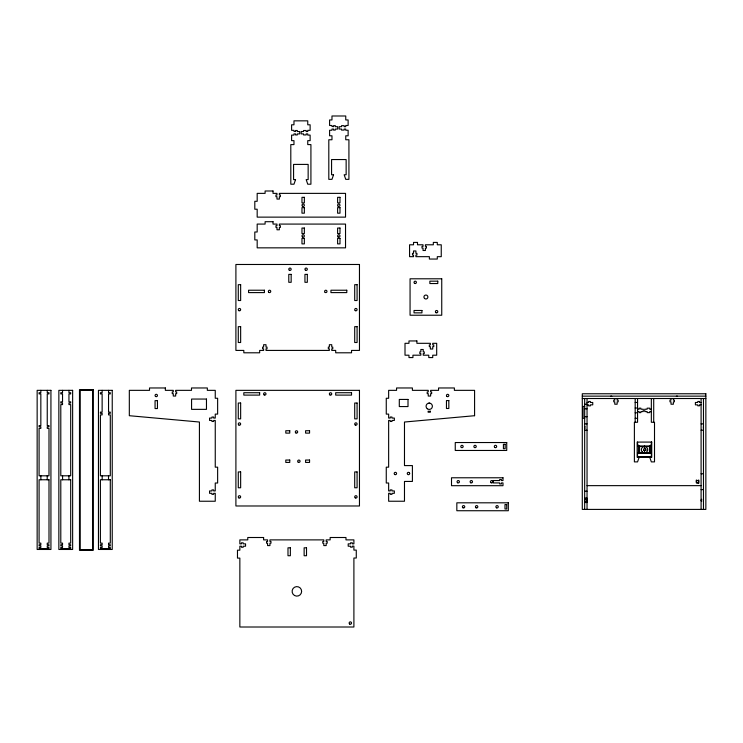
<?xml version="1.0" encoding="UTF-8"?>
<svg xmlns="http://www.w3.org/2000/svg" width="743" height="743" viewBox="0 0 743 743"><rect width="100%" height="100%" fill="white"/><g stroke="black" fill="none" stroke-linecap="round" stroke-linejoin="round"><path stroke-width="1.11" d="M639.138 457.289L637.559 461.886L634.392 461.886L634.392 422.275L637.559 422.275L637.559 398.517M429.668 403.133L428.841 403.133M582.289 396.14L705.85 396.14M582.289 398.517L705.85 398.517M587.044 402.474L588.623 402.474L588.623 401.452L590.369 401.452L590.369 402.474L592.747 402.474L592.747 404.851L590.369 404.851L590.369 405.882L588.623 405.882L588.623 404.851L587.044 404.851M635.181 402.474L637.559 402.474M701.095 402.474L699.516 402.474L699.516 401.452L697.77 401.452L697.77 402.474L695.392 402.474L695.392 404.851L697.77 404.851L697.77 405.808L699.516 405.808L699.516 404.777L701.095 404.777M584.667 404.22L587.044 404.22M584.667 406.44L583.079 406.44L583.079 418.318L584.667 418.318M635.181 408.018L637.559 408.018M584.667 408.817L587.044 408.817M651.342 409.207L649.754 409.207L649.754 408.176L647.144 408.176L647.144 409.207L644.766 409.207L644.766 411.585L647.144 411.585L647.144 412.616L649.754 412.616L649.754 411.585L651.342 411.585M637.559 411.585L639.138 411.585L639.138 412.616L640.884 412.616L640.884 411.585L643.262 411.585L643.262 409.207L640.884 409.207L640.884 408.176L639.138 408.176L639.138 409.207L637.559 408.984M635.181 412.774L637.559 412.774M584.667 416.739L587.044 416.739M635.181 418.318L637.559 418.318M584.667 423.881L587.044 423.881M701.095 423.881L703.472 423.881M584.667 430.197L587.044 430.197M701.095 430.197L703.472 430.197M639.574 446.478L649.475 446.478M639.574 452.896L649.475 452.896M638.265 456.574L650.627 456.574M701.095 473.765L703.472 473.765M696.349 480.498L698.717 480.498M698.717 482.876L696.349 482.876L696.349 479.987M587.044 485.643L701.095 485.643M701.095 489.6L703.472 489.6M584.667 491.188L587.044 491.188M584.667 498.079L587.044 498.079M584.667 499.11L587.044 499.11M584.667 501.488L587.044 501.488M584.667 502.519L587.044 502.519M649.754 457.289L651.342 461.886L654.509 461.886L654.509 422.275L651.342 422.275L651.342 398.517M409.588 473.207L409.634 473.514A1.189 1.189 0 0 1 407.851 474.536A1.189 1.189 0 0 1 407.851 472.483A1.189 1.189 0 0 1 409.634 473.514M703.472 398.517L703.472 509.41M701.095 398.517L701.095 509.41M698.717 479.987L698.717 483.377M673.372 398.517L673.372 400.106L674.403 400.106L674.403 401.842L673.372 401.842L673.372 404.22L671.003 404.22L671.003 401.842L669.972 401.842L669.972 400.106L671.003 400.106L671.003 398.517M653.71 398.517L653.71 422.275M651.342 442.085L651.342 446.041L637.559 446.041L637.559 442.085M651.342 457.289L651.342 453.332L637.559 453.332L637.559 457.289M650.627 445.094L650.627 453.128M649.475 445.837L649.475 453.536M644.525 445.726L644.525 448.698M644.525 450.667L644.525 452.654M639.574 445.837L639.574 453.536M638.423 445.094L638.423 453.128M635.181 398.517L635.181 422.275M617.136 398.517L617.136 400.106L618.167 400.106L618.167 401.842L617.136 401.842L617.136 404.22L614.767 404.22L614.767 401.842L613.737 401.842L613.737 400.106L614.767 400.106L614.767 398.517M587.044 398.517L587.044 509.41M584.667 398.517L584.667 509.41M108.552 390.344L108.552 392.722L110.298 392.722L110.298 393.911L108.552 393.911L108.552 412.124L110.298 412.124L110.298 413.312L108.552 413.312L108.552 414.9L110.298 414.9L110.298 475.808L100.398 475.808L100.398 414.9L102.135 414.9L102.135 413.312L100.398 413.312L100.398 412.124L102.135 412.124L102.135 393.911L100.398 393.911L100.398 392.722L102.135 392.722L102.135 390.344M108.515 475.808L108.515 479.764M106.333 548.678L106.333 549.467M104.364 548.678L104.364 549.467M102.181 475.808L102.181 479.764M68.95 390.344L68.95 392.722L70.696 392.722L70.696 393.911L68.95 393.911L68.95 401.833L70.696 401.833L70.696 403.022L68.95 403.022L68.95 404.601L70.696 404.601L70.696 475.808L60.796 475.808L60.796 404.601L62.533 404.601L62.533 403.022L60.796 403.022L60.796 401.833L62.533 401.833L62.533 393.911L60.796 393.911L60.796 392.722L62.533 392.722L62.533 390.344M68.913 475.808L68.913 479.764M66.731 548.678L66.731 549.467M64.752 548.678L64.752 549.467M62.579 475.808L62.579 479.764M47.246 390.344L47.246 392.722L48.992 392.722L48.992 393.911L47.246 393.911L47.246 425.59L48.992 425.59L48.992 426.779L47.246 426.779L47.246 428.367L48.992 428.367L48.992 475.808L39.091 475.808L39.091 428.367L40.837 428.367L40.837 426.779L39.091 426.779L39.091 425.59L40.837 425.59L40.837 393.911L39.091 393.911L39.091 392.722L40.837 392.722L40.837 390.344M47.208 475.808L47.208 479.764M45.026 548.678L45.026 549.467M43.057 548.678L43.057 549.467M40.874 475.808L40.874 479.764M645.063 448.289A1.978 1.978 0 0 1 645.983 450.518M586.691 499.454A1.189 1.189 0 0 1 586.691 501.135M585.01 501.135A1.189 1.189 0 0 1 585.01 499.454M585.01 428.265A1.189 1.189 0 0 1 585.01 426.584M610.607 396.298A1.189 1.189 0 0 1 611.795 396.298M676.344 396.298A1.189 1.189 0 0 1 677.532 396.298M703.315 426.835A1.189 1.189 0 0 1 703.315 428.024M703.315 499.705A1.189 1.189 0 0 1 703.315 500.893M701.689 501.33A1.189 1.189 0 0 1 701.689 499.268M295.556 179.611L293.968 184.208L290.801 184.208L290.801 144.597L293.968 144.597L293.968 140.641L291.6 140.641L291.6 135.096L293.968 135.096L293.968 133.907L295.556 133.907L295.556 134.938L297.302 134.938L297.302 133.907L299.67 133.907L299.67 131.53L297.302 131.53L297.302 130.499L295.556 130.499L295.556 131.53L293.968 131.307L293.968 130.341L291.6 130.341L291.6 124.796L293.968 124.796L293.968 120.84L307.751 120.84L307.751 124.796L310.128 124.796L310.128 130.341L307.751 130.341L307.751 131.53L306.172 131.53L306.172 130.499L303.553 130.499L303.553 131.53L301.184 131.53L301.184 133.907L303.553 133.907L303.553 134.938L306.172 134.938L306.172 133.907L307.751 133.907L307.751 135.096L310.128 135.096L310.128 140.641L307.751 140.641L307.751 144.597L310.918 144.597L310.918 184.208L307.751 184.208L306.172 179.611L308.15 179.611L308.15 164.407L293.578 164.407L293.578 179.611L295.556 179.611M333.551 174.763L331.972 179.351L328.805 179.351L328.805 139.749L331.972 139.749L331.972 135.793L329.595 135.793L329.595 130.248L331.972 130.248L331.972 129.059L333.551 129.059L333.551 130.09L335.297 130.09L335.297 129.059L337.675 129.059L337.675 126.681L335.297 126.681L335.297 125.651L333.551 125.651L333.551 126.681L331.972 126.459L331.972 125.493L329.595 125.493L329.595 119.948L331.972 119.948L331.972 115.992L345.755 115.992L345.755 119.948L348.123 119.948L348.123 125.493L345.755 125.493L345.755 126.681L344.167 126.681L344.167 125.651L341.557 125.651L341.557 126.681L339.179 126.681L339.179 129.059L341.557 129.059L341.557 130.09L344.167 130.09L344.167 129.059L345.755 129.059L345.755 130.248L348.123 130.248L348.123 135.793L345.755 135.793L345.755 139.749L348.922 139.749L348.922 179.351L345.755 179.351L344.167 174.763L346.145 174.763L346.145 159.55L331.573 159.55L331.573 174.763L333.551 174.763M474.582 415.709L404.48 422.024L404.48 465.592L412.402 465.592L412.402 481.436L404.48 481.436L404.48 501.237L388.645 501.237L388.645 493.315L390.224 493.315L390.224 494.346L391.97 494.346L391.97 493.315L394.347 493.315L394.347 490.937L391.97 490.937L391.97 489.906L390.224 489.906L390.224 490.937L388.645 490.937L388.645 483.015L386.267 483.015L386.267 467.171L388.645 467.171L388.645 420.445L390.224 420.445L390.224 421.476L391.97 421.476L391.97 420.445L394.347 420.445L394.347 418.068L391.97 418.068L391.97 417.037L390.224 417.037L390.224 418.068L388.645 418.068L388.645 414.111L386.267 414.111L386.267 398.267L388.645 398.267L388.645 390.344L396.567 390.344L396.567 387.967L412.402 387.967L412.402 390.344L428.247 390.344L428.247 391.933L427.216 391.933L427.216 393.669L428.247 393.669L428.247 396.047L430.624 396.047L430.624 393.669L431.655 393.669L431.655 391.933L430.624 391.933L430.624 390.344L438.546 390.344L438.546 387.967L454.382 387.967L454.382 390.344L474.582 390.344L474.582 415.709M273.025 190.997L265.102 190.997L265.102 193.375L257.18 193.375L257.18 201.297L254.803 201.297L254.803 209.22L257.18 209.22L257.18 217.132L345.532 217.132L345.532 193.375L279.359 193.375L279.359 194.963L280.39 194.963L280.39 196.7L279.359 196.7L279.359 199.078L276.981 199.078L276.981 196.7L275.95 196.7L275.95 194.963L276.981 194.963L276.981 193.375L273.025 193.375L273.025 190.997M304.351 197.332L301.974 197.332L301.974 202.876L304.351 202.876L304.351 197.332M339.988 197.332L337.61 197.332L337.61 202.876L339.988 202.876L339.988 197.332M304.351 207.631L301.974 207.631L301.974 213.176L304.351 213.176L304.351 207.631M339.988 207.631L337.61 207.631L337.61 213.176L339.988 213.176L339.988 207.631M273.025 221.702L265.102 221.702L265.102 224.08L257.18 224.08L257.18 232.002L254.803 232.002L254.803 239.924L257.18 239.924L257.18 247.846L345.532 247.846L345.532 224.08L279.359 224.08L279.359 225.668L280.39 225.668L280.39 227.404L279.359 227.404L279.359 229.782L276.981 229.782L276.981 227.404L275.95 227.404L275.95 225.668L276.981 225.668L276.981 224.08L273.025 224.08L273.025 221.702M304.351 228.045L301.974 228.045L301.974 233.59L304.351 233.59L304.351 228.045M339.988 228.045L337.61 228.045L337.61 233.59L339.988 233.59L339.988 228.045M304.351 238.336L301.974 238.336L301.974 243.88L304.351 243.88L304.351 238.336M339.988 238.336L337.61 238.336L337.61 243.88L339.988 243.88L339.988 238.336M417.492 242.413L413.526 242.413L413.526 244.791L409.569 244.791L409.569 256.669L413.526 256.669L413.526 255.09L412.495 255.09L412.495 253.344L413.526 253.344L413.526 250.967L415.904 250.967L415.904 253.344L416.934 253.344L416.934 255.09L415.904 255.09L415.904 256.669L429.37 256.669L429.37 259.047L437.293 259.047L437.293 256.669L441.249 256.669L441.249 244.791L437.293 244.791L437.293 242.413L433.327 242.413L433.327 244.791L425.405 244.791L425.405 246.379L426.436 246.379L426.436 248.116L425.405 248.116L425.405 250.493L423.036 250.493L423.036 248.116L422.005 248.116L422.005 246.379L423.036 246.379L423.036 244.791L417.492 244.791L417.492 242.413M359.463 264.48L235.903 264.48L235.903 350.417L243.815 350.417L243.815 352.795L259.66 352.795L259.66 350.417L263.626 350.417L263.626 348.839L262.595 348.839L262.595 347.092L263.626 347.092L263.626 344.715L265.994 344.715L265.994 347.092L267.025 347.092L267.025 348.839L265.994 348.839L265.994 350.417L329.363 350.417L329.363 348.839L328.332 348.839L328.332 347.092L329.363 347.092L329.363 344.715L331.74 344.715L331.74 347.092L332.771 347.092L332.771 348.839L331.74 348.839L331.74 350.417L335.697 350.417L335.697 352.795L351.541 352.795L351.541 350.417L359.463 350.417L359.463 264.48M291.163 274.381L288.786 274.381L288.786 282.303L291.163 282.303L291.163 274.381M307.323 274.381L304.946 274.381L304.946 282.303L307.323 282.303L307.323 274.381M441.741 278.792L410.062 278.792L410.062 315.227L441.741 315.227L441.741 278.792M437.785 281.17L429.863 281.17L429.863 283.547L437.785 283.547L437.785 281.17M240.648 284.68L238.28 284.68L238.28 300.525L240.648 300.525L240.648 284.68M357.086 284.68L354.708 284.68L354.708 300.525L357.086 300.525L357.086 284.68M264.415 290.225L248.571 290.225L248.571 292.603L264.415 292.603L264.415 290.225M346.786 290.225L330.951 290.225L330.951 292.603L346.786 292.603L346.786 290.225M421.94 310.481L414.027 310.481L414.027 312.859L421.94 312.859L421.94 310.481M240.648 326.66L238.28 326.66L238.28 342.504L240.648 342.504L240.648 326.66M357.086 326.66L354.708 326.66L354.708 342.504L357.086 342.504L357.086 326.66M416.888 340.944L408.975 340.944L408.975 343.312L405.009 343.312L405.009 355.2L408.975 355.2L408.975 357.578L412.932 357.578L412.932 355.2L420.854 355.2L420.854 353.612L419.823 353.612L419.823 351.876L420.854 351.876L420.854 349.498L423.231 349.498L423.231 351.876L424.262 351.876L424.262 353.612L423.231 353.612L423.231 355.2L428.776 355.2L428.776 357.578L432.732 357.578L432.732 355.2L436.689 355.2L436.689 343.312L432.732 343.312L432.732 344.901L433.763 344.901L433.763 346.647L432.732 346.647L432.732 349.024L430.355 349.024L430.355 346.647L429.324 346.647L429.324 344.901L430.355 344.901L430.355 343.312L416.888 343.312L416.888 340.944M165.355 387.967L149.519 387.967L149.519 390.344L129.319 390.344L129.319 415.709L199.421 422.024L199.421 501.237L215.256 501.237L215.256 493.315L213.678 493.315L213.678 494.346L211.931 494.346L211.931 493.315L209.554 493.315L209.554 490.937L211.931 490.937L211.931 489.906L213.678 489.906L213.678 490.937L215.256 490.937L215.256 483.015L217.634 483.015L217.634 467.171L215.256 467.171L215.256 420.445L213.678 420.445L213.678 421.476L211.931 421.476L211.931 420.445L209.554 420.445L209.554 418.068L211.931 418.068L211.931 417.037L213.678 417.037L213.678 418.068L215.256 418.068L215.256 414.111L217.634 414.111L217.634 398.267L215.256 398.267L215.256 390.344L207.334 390.344L207.334 387.967L191.499 387.967L191.499 390.344L175.654 390.344L175.654 391.933L176.685 391.933L176.685 393.669L175.654 393.669L175.654 396.047L173.277 396.047L173.277 393.669L172.246 393.669L172.246 391.933L173.277 391.933L173.277 390.344L165.355 390.344L165.355 387.967M93.265 389.629L79.482 389.629L79.482 550.34L93.265 550.34L93.265 389.629M50.933 390.344L37.15 390.344L37.15 549.467L50.933 549.467L50.933 390.344M72.638 390.344L58.855 390.344L58.855 549.467L72.638 549.467L72.638 390.344M92.55 390.344L80.198 390.344L80.198 549.625L92.55 549.625L92.55 390.344M112.239 390.344L98.457 390.344L98.457 549.467L112.239 549.467L112.239 390.344M359.463 390.344L235.903 390.344L235.903 505.983L359.463 505.983L359.463 390.344M259.66 392.722L243.815 392.722L243.815 395.1L259.66 395.1L259.66 392.722M351.541 392.722L335.697 392.722L335.697 395.1L351.541 395.1L351.541 392.722M705.85 393.762L582.289 393.762L582.289 509.41L705.85 509.41L705.85 393.762M206.47 399.056L191.573 399.056L191.573 409.356L206.47 409.356L206.47 399.056M408.009 399.437L399.297 399.437L399.297 406.57L408.009 406.57L408.009 399.437M157.442 400.644L155.064 400.644L155.064 408.566L157.442 408.566L157.442 400.644M448.837 400.561L446.459 400.561L446.459 408.483L448.837 408.483L448.837 400.561M240.648 403.022L238.28 403.022L238.28 418.857L240.648 418.857L240.648 403.022M357.086 403.022L354.708 403.022L354.708 418.857L357.086 418.857L357.086 403.022M430.346 411.25L428.126 411.25L428.126 412.207L430.346 412.207L430.346 411.25M289.761 430.736L285.795 430.736L285.795 433.113L289.761 433.113L289.761 430.736M309.562 430.736L305.596 430.736L305.596 433.113L309.562 433.113L309.562 430.736M651.732 442.085L637.16 442.085L637.16 457.289L651.732 457.289L651.732 442.085M506.735 442.54L455.255 442.54L455.255 450.462L506.735 450.462L506.735 442.54M505.147 444.286L503.41 444.286L503.41 448.716L505.147 448.716L505.147 444.286M289.761 460.047L285.795 460.047L285.795 462.425L289.761 462.425L289.761 460.047M309.562 460.047L305.596 460.047L305.596 462.425L309.562 462.425L309.562 460.047M240.648 471.926L238.28 471.926L238.28 487.77L240.648 487.77L240.648 471.926M357.086 471.926L354.708 471.926L354.708 487.77L357.086 487.77L357.086 471.926M502.992 477.777L451.512 477.777L451.512 485.69L502.992 485.69L502.992 482.922L501.414 482.922L501.414 483.953L499.667 483.953L499.667 482.922L493.333 482.922L493.333 480.545L499.667 480.545L499.667 479.514L501.414 479.514L501.414 480.545L502.992 480.545L502.992 477.777M48.992 479.764L39.091 479.764L39.091 543.133L40.837 543.133L40.837 544.721L39.091 544.721L39.091 545.901L40.837 545.901L40.837 547.489L39.091 547.489L39.091 548.678L48.992 548.678L48.992 547.489L47.246 547.489L47.246 545.901L48.992 545.901L48.992 544.721L47.246 544.721L47.246 543.133L48.992 543.133L48.992 479.764M70.696 479.764L60.796 479.764L60.796 543.133L62.533 543.133L62.533 544.721L60.796 544.721L60.796 545.901L62.533 545.901L62.533 547.489L60.796 547.489L60.796 548.678L70.696 548.678L70.696 547.489L68.95 547.489L68.95 545.901L70.696 545.901L70.696 544.721L68.95 544.721L68.95 543.133L70.696 543.133L70.696 479.764M110.298 479.764L100.398 479.764L100.398 543.133L102.135 543.133L102.135 544.721L100.398 544.721L100.398 545.901L102.135 545.901L102.135 547.489L100.398 547.489L100.398 548.678L110.298 548.678L110.298 547.489L108.552 547.489L108.552 545.901L110.298 545.901L110.298 544.721L108.552 544.721L108.552 543.133L110.298 543.133L110.298 479.764M508.314 502.807L456.834 502.807L456.834 510.729L508.314 510.729L508.314 502.807M506.735 504.553L504.989 504.553L504.989 508.992L506.735 508.992L506.735 504.553M263.607 537.505L247.763 537.505L247.763 539.882L239.85 539.882L239.85 543.848L241.429 543.848L241.429 542.817L243.175 542.817L243.175 543.848L245.552 543.848L245.552 546.216L243.175 546.216L243.175 547.247L241.429 547.247L241.429 546.216L239.85 546.216L239.85 550.182L237.472 550.182L237.472 558.104L239.85 558.104L239.85 627.008L353.9 627.008L353.9 558.021L356.278 558.021L356.278 550.099L353.9 550.099L353.9 546.142L352.321 546.142L352.321 547.173L350.575 547.173L350.575 546.216L348.198 546.216L348.198 543.848L350.575 543.848L350.575 542.817L352.321 542.817L352.321 543.848L353.9 543.848L353.9 539.882L345.978 539.882L345.978 537.505L330.143 537.505L330.143 539.882L326.177 539.882L326.177 541.471L327.208 541.471L327.208 543.207L326.177 543.207L326.177 545.585L323.799 545.585L323.799 543.207L322.778 543.207L322.778 541.471L323.799 541.471L323.799 539.882L269.941 539.882L269.941 541.471L270.972 541.471L270.972 543.207L269.941 543.207L269.941 545.585L267.564 545.585L267.564 543.207L266.542 543.207L266.542 541.471L267.564 541.471L267.564 539.882L263.607 539.882L263.607 537.505M290.355 547.805L287.987 547.805L287.987 555.727L290.355 555.727L290.355 547.805M306.515 547.805L304.138 547.805L304.138 555.727L306.515 555.727L306.515 547.805M338.204 206.285A1.189 1.189 0 0 0 339.988 205.254A1.189 1.189 0 0 0 338.204 204.223A1.189 1.189 0 0 0 338.204 206.285M302.568 206.285A1.189 1.189 0 0 0 304.351 205.254A1.189 1.189 0 0 0 302.568 204.223A1.189 1.189 0 0 0 302.568 206.285M338.204 236.989A1.189 1.189 0 0 0 339.988 235.958A1.189 1.189 0 0 0 338.204 234.937A1.189 1.189 0 0 0 338.204 236.989M302.568 236.989A1.189 1.189 0 0 0 304.351 235.958A1.189 1.189 0 0 0 302.568 234.937A1.189 1.189 0 0 0 302.568 236.989M642.286 451.92A3.167 3.167 0 0 0 647.59 450.509A3.167 3.167 0 0 0 643.707 446.627A3.167 3.167 0 0 0 642.286 451.92M644.032 450.537A0.984 0.984 0 0 0 645.509 449.682A0.984 0.984 0 0 0 644.032 448.828A0.984 0.984 0 0 0 644.032 450.537M491.151 482.764A1.189 1.189 0 0 0 492.934 481.733A1.189 1.189 0 0 0 491.151 480.702A1.189 1.189 0 0 0 491.151 482.764M470.718 482.764A1.189 1.189 0 0 0 472.502 481.733A1.189 1.189 0 0 0 470.718 480.702A1.189 1.189 0 0 0 470.718 482.764M457.651 482.764A1.189 1.189 0 0 0 459.434 481.733A1.189 1.189 0 0 0 457.651 480.702A1.189 1.189 0 0 0 457.651 482.764M496.482 507.803A1.189 1.189 0 0 0 498.256 506.772A1.189 1.189 0 0 0 496.482 505.742A1.189 1.189 0 0 0 496.482 507.803M476.04 507.803A1.189 1.189 0 0 0 477.823 506.772A1.189 1.189 0 0 0 476.04 505.742A1.189 1.189 0 0 0 476.04 507.803M462.973 507.803A1.189 1.189 0 0 0 464.756 506.772A1.189 1.189 0 0 0 462.973 505.742A1.189 1.189 0 0 0 462.973 507.803M494.894 447.527A1.189 1.189 0 0 0 496.677 446.497A1.189 1.189 0 0 0 494.894 445.475A1.189 1.189 0 0 0 494.894 447.527M474.461 447.527A1.189 1.189 0 0 0 476.244 446.497A1.189 1.189 0 0 0 474.461 445.475A1.189 1.189 0 0 0 474.461 447.527M461.394 447.527A1.189 1.189 0 0 0 463.168 446.497A1.189 1.189 0 0 0 461.394 445.475A1.189 1.189 0 0 0 461.394 447.527M424.504 298.417A1.978 1.978 0 0 0 427.819 297.525A1.978 1.978 0 0 0 425.395 295.101A1.978 1.978 0 0 0 424.504 298.417M436.002 312.692A1.189 1.189 0 0 0 437.785 311.67A1.189 1.189 0 0 0 436.002 310.639A1.189 1.189 0 0 0 436.002 312.692M414.622 283.389A1.189 1.189 0 0 0 416.396 282.359A1.189 1.189 0 0 0 414.622 281.328A1.189 1.189 0 0 0 414.622 283.389M355.303 310.658A1.189 1.189 0 0 0 357.086 309.627A1.189 1.189 0 0 0 355.303 308.605A1.189 1.189 0 0 0 355.303 310.658M238.865 310.658A1.189 1.189 0 0 0 240.648 309.627A1.189 1.189 0 0 0 238.865 308.605A1.189 1.189 0 0 0 238.865 310.658M325.202 292.445A1.189 1.189 0 0 0 326.985 291.414A1.189 1.189 0 0 0 325.202 290.383A1.189 1.189 0 0 0 325.202 292.445M268.966 292.445A1.189 1.189 0 0 0 270.749 291.414A1.189 1.189 0 0 0 268.966 290.383A1.189 1.189 0 0 0 268.966 292.445M289.38 270.266A1.189 1.189 0 0 0 291.163 269.235A1.189 1.189 0 0 0 289.38 268.204A1.189 1.189 0 0 0 289.38 270.266M305.54 270.266A1.189 1.189 0 0 0 307.323 269.235A1.189 1.189 0 0 0 305.54 268.204A1.189 1.189 0 0 0 305.54 270.266M294.497 595.487A4.755 4.755 0 0 0 301.63 591.372A4.755 4.755 0 0 0 294.497 587.249A4.755 4.755 0 0 0 294.497 595.487M349.739 624.083A1.189 1.189 0 0 0 351.523 623.052A1.189 1.189 0 0 0 349.739 622.021A1.189 1.189 0 0 0 349.739 624.083M155.658 396.521A1.189 1.189 0 0 0 157.442 395.49A1.189 1.189 0 0 0 155.658 394.468A1.189 1.189 0 0 0 155.658 396.521M238.865 497.903A1.189 1.189 0 0 0 240.648 496.881A1.189 1.189 0 0 0 238.865 495.85A1.189 1.189 0 0 0 238.865 497.903M238.865 425.033A1.189 1.189 0 0 0 240.648 424.012A1.189 1.189 0 0 0 238.865 422.981A1.189 1.189 0 0 0 238.865 425.033M264.211 394.942A1.189 1.189 0 0 0 265.994 393.911A1.189 1.189 0 0 0 264.211 392.88A1.189 1.189 0 0 0 264.211 394.942M329.957 394.942A1.189 1.189 0 0 0 331.74 393.911A1.189 1.189 0 0 0 329.957 392.88A1.189 1.189 0 0 0 329.957 394.942M355.303 425.033A1.189 1.189 0 0 0 357.086 424.012A1.189 1.189 0 0 0 355.303 422.981A1.189 1.189 0 0 0 355.303 425.033M355.303 497.903A1.189 1.189 0 0 0 357.086 496.881A1.189 1.189 0 0 0 355.303 495.85A1.189 1.189 0 0 0 355.303 497.903M298.277 462.267A1.189 1.189 0 0 0 300.061 461.236A1.189 1.189 0 0 0 298.277 460.205A1.189 1.189 0 0 0 298.277 462.267M295.9 432.955A1.189 1.189 0 0 0 297.683 431.924A1.189 1.189 0 0 0 295.9 430.903A1.189 1.189 0 0 0 295.9 432.955M394.784 474.536A1.189 1.189 0 0 0 396.567 473.514A1.189 1.189 0 0 0 394.784 472.483A1.189 1.189 0 0 0 394.784 474.536M447.054 396.521A1.189 1.189 0 0 0 448.837 395.49A1.189 1.189 0 0 0 447.054 394.468A1.189 1.189 0 0 0 447.054 396.521M427.29 408.771A3.167 3.167 0 0 0 432.37 406.709A3.167 3.167 0 0 0 428.042 403.338A3.167 3.167 0 0 0 427.29 408.771M696.943 482.709A1.189 1.189 0 0 0 698.717 481.687A1.189 1.189 0 0 0 696.943 480.656A1.189 1.189 0 0 0 696.943 482.709"/></g></svg>
